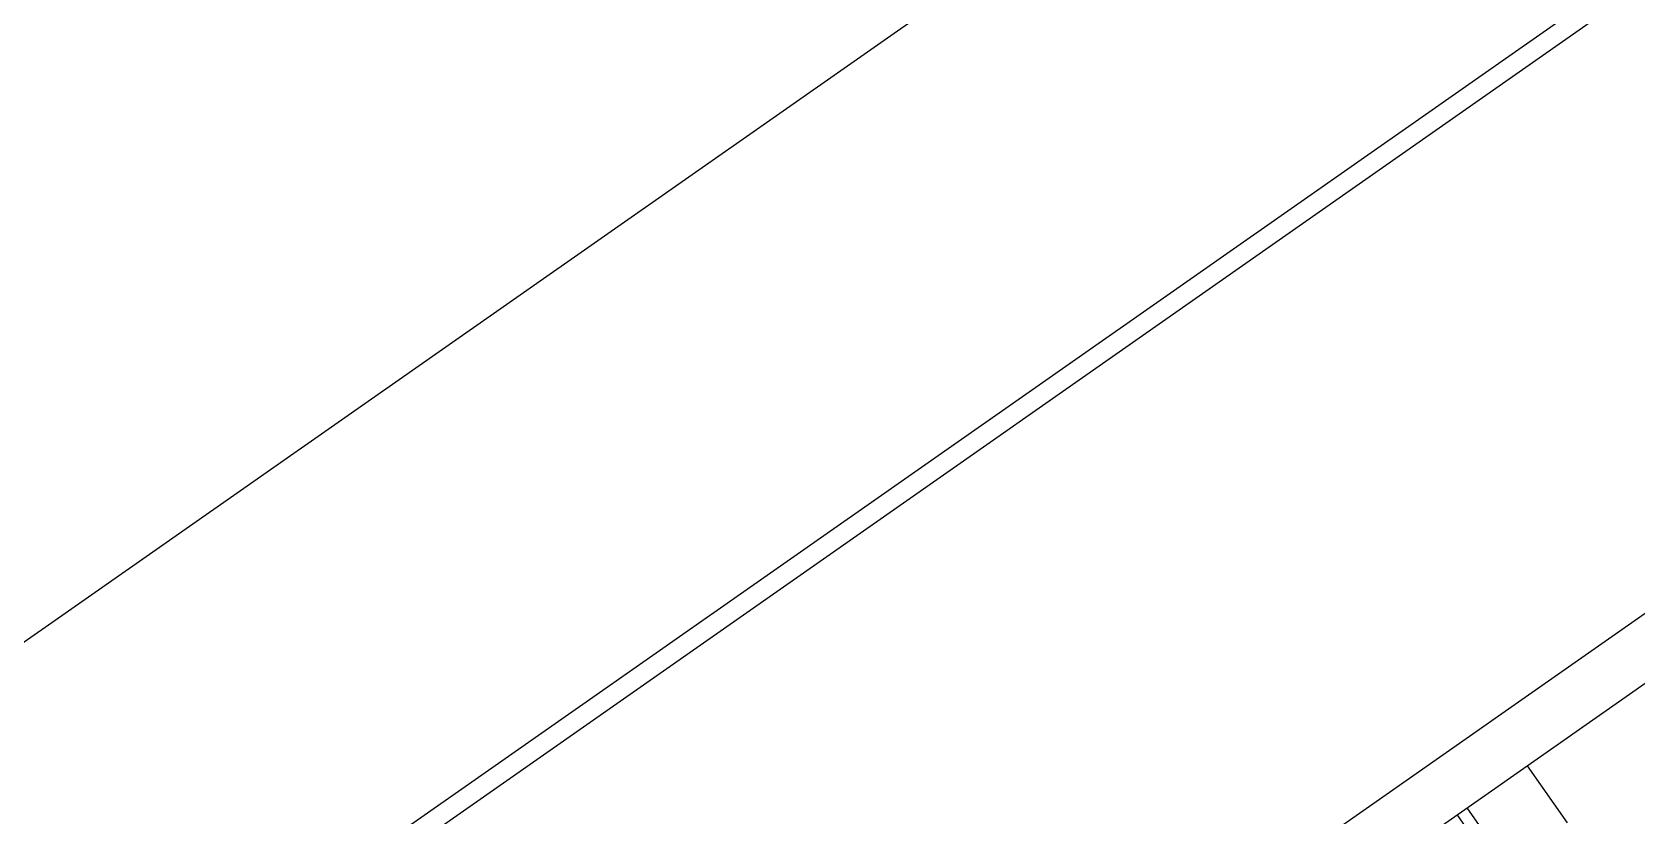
# Model space of a CAD drawing. Header units: millimetres. Extents: x 152904052 to 153933663, y 538271515 to 539240469.
# Drawn here: x 153458682.2 to 153458949.4, y 538574198.8 to 538574329.4 of the extents above; entities that cross this region are included whole.
import ezdxf

# ---------------------------------------------------------------- set-up
doc = ezdxf.new("R2010")
doc.units = ezdxf.units.MM
doc.layers.add('POWR', color=5, linetype='Continuous')

msp = doc.modelspace()

# ---------------------------------------------------------------- linework, layer by layer
at = {"layer": 'POWR', "color": 7}
for p, q in [((153458976.35, 538574434.64), (153458131.8, 538573843.28)), ((153459011.85, 538574383.93), (153458167.31, 538573792.58)), ((153459013.63, 538574381.39), (153458169.09, 538573790.04)), ((153459055.37, 538574305.75), (153458743.64, 538574087.48)), ((153458760.39, 538574087.61), (153458981.56, 538574242.48)), ((153458931.14, 538574207.17), (153458937.81, 538574197.65)), ((153458925.16, 538574194.44), (153458921.15, 538574200.17)), ((153458923.53, 538574193.29), (153458919.51, 538574199.03))]:
    msp.add_line(p, q, dxfattribs=at)

doc.saveas('drawing.dxf')
